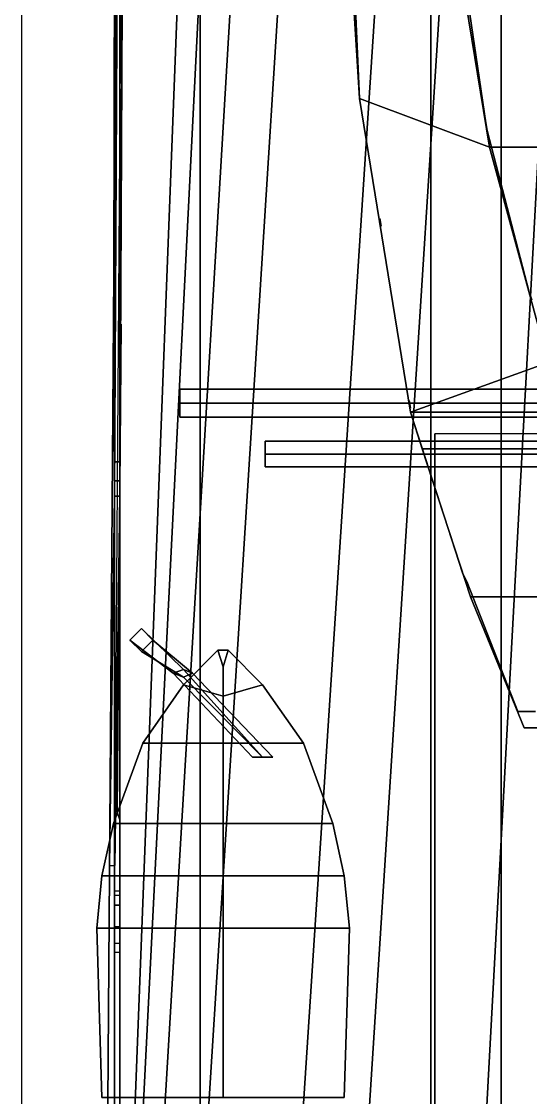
# Model space of a CAD drawing. Header units: millimetres. Extents: x -5.2 to 5.2, y -53.2 to 45.8.
# Drawn here: x -5.25 to -1.26, y 3.03 to 11.48 of the extents above; entities that cross this region are included whole.
import ezdxf

# ---------------------------------------------------------------- set-up
doc = ezdxf.new("R2010")
doc.units = ezdxf.units.MM
doc.header["$XCLIPFRAME"] = 2
for name, color, linetype in [('boats', 1, 'Continuous'), ('drawing', 9, 'Continuous'), ('railings', 6, 'Continuous'), ('superstructure', 3, 'Continuous')]:
    doc.layers.add(name, color=color, linetype=linetype)
picture_1 = doc.add_image_def('image1.gif', size_in_pixel=(3078, 4230))

msp = doc.modelspace()

# ---------------------------------------------------------------- linework, layer by layer
for points in [[(-4.48, 16.01, 2.84), (-3.86, 16.01, -0.05), (-4.4, 1.9, -0.05), (-4.58, 1.9, 2.84)], [(-3.85, 16.01, 2.93), (-4.48, 16.01, 2.84), (-4.58, 1.9, 2.84), (-3.85, 1.9, 2.93)], [(-4.48, 16.01, 2.84), (-4.48, 16.01, 2.84), (-4.5591, 4.85, 2.84), (-4.52, 7.75, 4.15)], [(-3.85, 16.01, 5.01), (-4.52, 16.01, 4.94), (-4.52, -0.06, 4.89), (-3.85, -0.06, 4.96)], [(-4.52, 16.01, 4.94), (4.52, 16.01, 4.94), (4.52, -0.06, 4.89), (-4.52, -0.06, 4.89)], [(-4.52, 16.01, 4.94), (-4.52, 16.01, 4.84), (-4.52, -0.06, 4.72), (-4.52, -0.06, 4.89)], [(-4.52, 16.01, 4.84), (-4.48, 16.01, 2.84), (-4.52, 8.02, 4.63), (-4.52, 7.8708, 4.7792)], [(-4.48, 16.01, 2.84), (-4.48, 16.01, 2.84), (-4.52, 8.02, 4.51), (-4.52, 8.02, 4.63)], [(-4.48, 16.01, 2.84), (-4.48, 16.01, 2.84), (-4.52, 7.75, 4.15), (-4.52, 8.02, 4.51)], [(-4.5191, 4.85, 2.84), (-4.44, 16.01, 2.84), (-4.44, 16.01, 2.84), (-4.48, 7.75, 4.15)], [(-4.48, -0.06, 4.72), (-4.48, 16.01, 4.84), (-4.48, 16.01, 4.94), (-4.48, -0.06, 4.89)], [(-4.48, 8.02, 4.63), (-4.44, 16.01, 2.84), (-4.48, 16.01, 4.84), (-4.48, 7.8708, 4.7792)], [(-4.48, 8.02, 4.51), (-4.44, 16.01, 2.84), (-4.44, 16.01, 2.84), (-4.48, 8.02, 4.63)], [(-4.48, 7.75, 4.15), (-4.44, 16.01, 2.84), (-4.44, 16.01, 2.84), (-4.48, 8.02, 4.51)], [(-3.86, 16.01, -0.05), (-3.64, 16.01, -0.6), (-4.35, 1.9, -0.6), (-4.4, 1.9, -0.05)], [(-3.64, 16.01, -0.6), (-3.35, 16.01, -1.15), (-4.19, 1.9, -1.15), (-4.35, 1.9, -0.6)], [(-3.35, 16.01, -1.15), (-2.96, 16.01, -1.7), (-3.85, 1.9, -1.7), (-4.19, 1.9, -1.15)], [(-2.96, 16.01, -1.7), (-2.19, 16.01, -2.46), (-3.11, 1.9, -2.46), (-3.85, 1.9, -1.7)], [(-1.49, 16.01, 3.07), (-3.85, 16.01, 2.93), (-3.85, 1.9, 2.93), (-1.49, 1.9, 3.07)], [(-2.04, 16.01, 5.1), (-3.85, 16.01, 5.01), (-3.85, -0.06, 4.96), (-2.04, -0.06, 5.05)], [(-2.19, 16.01, -2.46), (-1.69, 16.01, -2.76), (-2.59, 1.9, -2.76), (-3.11, 1.9, -2.46)], [(-1.69, 16.01, -2.76), (-0.9, 16.01, -3.2), (-1.66, 1.9, -3.2), (-2.59, 1.9, -2.76)], [(0, 16.01, 5.1), (-2.04, 16.01, 5.1), (-2.04, -0.06, 5.05), (0, -0.06, 5.05)], [(-0.9, 16.01, -3.2), (-0.36, 16.01, -3.4), (-1, 1.9, -3.4), (-1.66, 1.9, -3.2)], [(0, 16.01, 3.07), (-1.49, 16.01, 3.07), (-1.49, 1.9, 3.07), (0, 1.9, 3.07)], [(-4.01, 8.59, 13.85), (-4.01, 8.48, 13.96), (4.01, 8.48, 13.96), (4.01, 8.59, 13.85)], [(-4.01, 8.48, 13.74), (-4.01, 8.59, 13.85), (4.01, 8.59, 13.85), (4.01, 8.48, 13.74)], [(-4.01, 8.59, 13.85), (-4.01, 8.48, 13.74), (-4.01, 8.37, 13.85), (-4.01, 8.48, 13.96)], [(-4.01, 8.48, 13.96), (-4.01, 8.37, 13.85), (4.01, 8.37, 13.85), (4.01, 8.48, 13.96)], [(-4.01, 8.37, 13.85), (-4.01, 8.48, 13.74), (4.01, 8.48, 13.74), (4.01, 8.37, 13.85)], [(-3.34, 8.18, 18.6), (-3.34, 8.08, 18.7), (3.34, 8.08, 18.7), (3.34, 8.18, 18.6)], [(-3.34, 8.08, 18.5), (-3.34, 8.18, 18.6), (3.34, 8.18, 18.6), (3.34, 8.08, 18.5)], [(-3.34, 8.18, 18.6), (-3.34, 8.08, 18.5), (-3.34, 7.98, 18.6), (-3.34, 8.08, 18.7)], [(-3.34, 8.08, 18.7), (-3.34, 7.98, 18.6), (3.34, 7.98, 18.6), (3.34, 8.08, 18.7)], [(-3.34, 7.98, 18.6), (-3.34, 8.08, 18.5), (3.34, 8.08, 18.5), (3.34, 7.98, 18.6)], [(-4.52, 7.8708, 4.7792), (-4.52, 8.02, 4.63), (-4.48, 8.02, 4.63), (-4.48, 7.8708, 4.7792)], [(-4.52, 8.02, 4.63), (-4.52, 8.02, 4.51), (-4.48, 8.02, 4.51), (-4.48, 8.02, 4.63)], [(-4.52, 8.02, 4.51), (-4.52, 7.75, 4.15), (-4.48, 7.75, 4.15), (-4.48, 8.02, 4.51)], [(-4.52, -0.06, 4.72), (-4.52, 7.8708, 4.7792), (-4.48, 7.8708, 4.7792), (-4.48, -0.06, 4.72)], [(-4.52, 7.75, 4.15), (-4.5591, 4.85, 2.84), (-4.5191, 4.85, 2.84), (-4.48, 7.75, 4.15)], [(-4.31, 6.71, 7.02), (-4.4, 6.62, 7.02), (-4.06, 6.36, 7.55), (-3.98, 6.39, 7.58)], [(-4.31, 6.71, 4.89), (-4.4, 6.62, 4.89), (-4.4, 6.62, 7.02), (-4.31, 6.71, 7.02)], [(-4.22, 6.62, 7.02), (-4.31, 6.71, 7.02), (-3.98, 6.39, 7.58), (-3.91, 6.36, 7.55)], [(-4.22, 6.62, 4.89), (-4.31, 6.71, 4.89), (-4.31, 6.71, 7.02), (-4.22, 6.62, 7.02)], [(-4.4, 6.62, 7.02), (-4.31, 6.53, 7.02), (-3.98, 6.33, 7.52), (-4.06, 6.36, 7.55)], [(-4.4, 6.62, 4.89), (-4.31, 6.53, 4.89), (-4.31, 6.53, 7.02), (-4.4, 6.62, 7.02)], [(-4.31, 6.53, 7.02), (-4.22, 6.62, 7.02), (-3.91, 6.36, 7.55), (-3.98, 6.33, 7.52)], [(-4.31, 6.53, 4.89), (-4.22, 6.62, 4.89), (-4.22, 6.62, 7.02), (-4.31, 6.53, 7.02)], [(-3.98, 6.39, 7.58), (-4.06, 6.36, 7.55), (-3.44, 5.7, 7.98), (-3.36, 5.7, 8.03)], [(-4.06, 6.36, 7.55), (-3.98, 6.33, 7.52), (-3.36, 5.7, 7.93), (-3.44, 5.7, 7.98)], [(-3.91, 6.36, 7.55), (-3.98, 6.39, 7.58), (-3.36, 5.7, 8.03), (-3.28, 5.7, 7.98)], [(-3.98, 6.33, 7.52), (-3.91, 6.36, 7.55), (-3.28, 5.7, 7.98), (-3.36, 5.7, 7.93)], [(-3.28, 5.7, 7.98), (-3.36, 5.7, 8.03), (-3.44, 5.7, 7.98), (-3.36, 5.7, 7.93)], [(-4.52, 4.24, 2.84), (-4.52, 4.37, 3.33), (-4.52, 4.54, 3.33), (-4.52, 4.65, 2.84)], [(-4.52, 4.65, 2.84), (-4.52, 4.54, 3.33), (-4.48, 4.54, 3.33), (-4.48, 4.65, 2.84)], [(-4.48, 4.54, 3.33), (-4.48, 4.37, 3.33), (-4.48, 4.24, 2.84), (-4.48, 4.65, 2.84)], [(-4.48, 4.6183, 4.7549), (-4.48, 4.54, 4.52), (-4.52, 4.54, 4.52), (-4.52, 4.6183, 4.7549)], [(-4.52, 4.6183, 4.7549), (-4.52, 4.54, 4.52), (-4.52, 4.37, 4.52), (-4.52, 4.1674, 4.7516)], [(-4.48, 4.37, 4.52), (-4.48, 4.54, 4.52), (-4.48, 4.6183, 4.7549), (-4.48, 4.1674, 4.7516)], [(-4.52, 4.54, 4.52), (-4.52, 4.54, 3.33), (-4.52, 4.37, 3.33), (-4.52, 4.37, 4.52)], [(-4.48, 4.54, 4.52), (-4.48, 4.54, 3.33), (-4.52, 4.54, 3.33), (-4.52, 4.54, 4.52)], [(-4.48, 4.37, 3.33), (-4.48, 4.54, 3.33), (-4.48, 4.54, 4.52), (-4.48, 4.37, 4.52)], [(-4.52, 4.37, 4.52), (-4.52, 4.37, 3.33), (-4.48, 4.37, 3.33), (-4.48, 4.37, 4.52)], [(-4.52, 4.1674, 4.7516), (-4.52, 4.37, 4.52), (-4.48, 4.37, 4.52), (-4.48, 4.1674, 4.7516)], [(-4.48, 4.24, 2.84), (-4.48, 4.37, 3.33), (-4.52, 4.37, 3.33), (-4.52, 4.24, 2.84)]]:
    msp.add_3dface(points)
at = {"layer": 'boats'}
for points in [[(-3.71, 6.54, 6.51), (-3.67, 6.41, 5.63), (-3.67, 6.18, 5.38), (-3.98, 6.27, 6.51)], [(-3.98, 6.27, 6.51), (-3.67, 6.18, 5.38), (-3.67, 6.41, 5.63), (-3.71, 6.54, 6.51)], [(-3.71, 6.54, 6.51), (-3.67, 6.41, 5.63), (-3.67, 6.41, 5.63), (-3.63, 6.54, 6.51)], [(-3.63, 6.54, 6.51), (-3.67, 6.41, 5.63), (-3.67, 6.41, 5.63), (-3.71, 6.54, 6.51)], [(-3.36, 6.27, 6.51), (-3.67, 6.18, 5.38), (-3.67, 6.41, 5.63), (-3.63, 6.54, 6.51)], [(-3.63, 6.54, 6.51), (-3.67, 6.41, 5.63), (-3.67, 6.18, 5.38), (-3.36, 6.27, 6.51)], [(-3.98, 6.27, 6.51), (-3.67, 6.18, 5.38), (-3.67, 5.81, 5.38), (-4.3, 5.81, 6.42)], [(-4.3, 5.81, 6.42), (-3.67, 5.81, 5.38), (-3.67, 6.18, 5.38), (-3.98, 6.27, 6.51)], [(-3.04, 5.81, 6.42), (-3.67, 5.81, 5.38), (-3.67, 6.18, 5.38), (-3.36, 6.27, 6.51)], [(-3.36, 6.27, 6.51), (-3.67, 6.18, 5.38), (-3.67, 5.81, 5.38), (-3.04, 5.81, 6.42)], [(-4.3, 5.81, 6.42), (-3.67, 5.81, 5.38), (-3.67, 5.18, 5.38), (-4.53, 5.18, 6.35)], [(-4.53, 5.18, 6.35), (-3.67, 5.18, 5.38), (-3.67, 5.81, 5.38), (-4.3, 5.81, 6.42)], [(-2.81, 5.18, 6.35), (-3.67, 5.18, 5.38), (-3.67, 5.81, 5.38), (-3.04, 5.81, 6.42)], [(-3.04, 5.81, 6.42), (-3.67, 5.81, 5.38), (-3.67, 5.18, 5.38), (-2.81, 5.18, 6.35)], [(-4.53, 5.18, 6.35), (-3.67, 5.18, 5.38), (-3.67, 4.77, 5.38), (-4.62, 4.77, 6.32)], [(-4.62, 4.77, 6.32), (-3.67, 4.77, 5.38), (-3.67, 5.18, 5.38), (-4.53, 5.18, 6.35)], [(-2.72, 4.77, 6.32), (-3.67, 4.77, 5.38), (-3.67, 5.18, 5.38), (-2.81, 5.18, 6.35)], [(-2.81, 5.18, 6.35), (-3.67, 5.18, 5.38), (-3.67, 4.77, 5.38), (-2.72, 4.77, 6.32)], [(-4.66, 4.36, 6.3), (-3.67, 4.36, 5.38), (-3.67, 4.77, 5.38), (-4.62, 4.77, 6.32)], [(-4.62, 4.77, 6.32), (-3.67, 4.77, 5.38), (-3.67, 4.36, 5.38), (-4.66, 4.36, 6.3)], [(-2.72, 4.77, 6.32), (-3.67, 4.77, 5.38), (-3.67, 4.36, 5.38), (-2.68, 4.36, 6.3)], [(-2.68, 4.36, 6.3), (-3.67, 4.36, 5.38), (-3.67, 4.77, 5.38), (-2.72, 4.77, 6.32)], [(-4.66, 4.36, 6.3), (-3.67, 4.36, 5.38), (-3.67, 3.03, 5.38), (-4.62, 3.03, 6.27)], [(-4.62, 3.03, 6.27), (-3.67, 3.03, 5.38), (-3.67, 4.36, 5.38), (-4.66, 4.36, 6.3)], [(-2.72, 3.03, 6.27), (-3.67, 3.03, 5.38), (-3.67, 4.36, 5.38), (-2.68, 4.36, 6.3)], [(-2.68, 4.36, 6.3), (-3.67, 4.36, 5.38), (-3.67, 3.03, 5.38), (-2.72, 3.03, 6.27)]]:
    msp.add_3dface(points, dxfattribs=at)
at = {"layer": 'railings'}
for points in [[(-2.6, 10.87, 8.23), (-2.6, 10.87, 8.29), (-2.7, 13.1, 8.29), (-2.7, 13.1, 8.23)], [(-2.7, 13.1, 8.23), (-2.7, 13.1, 8.29), (-2.6, 10.87, 8.29), (-2.6, 10.87, 8.23)], [(-2.6, 10.87, 7.82), (-2.6, 10.87, 7.88), (-2.7, 13.1, 7.88), (-2.7, 13.1, 7.82)], [(-2.7, 13.1, 7.82), (-2.7, 13.1, 7.88), (-2.6, 10.87, 7.88), (-2.6, 10.87, 7.82)], [(-4.53, 8.16, 6.05), (-4.53, 8.16, 6.11), (-4.52, 11.99, 6.11), (-4.52, 11.99, 6.05)], [(-4.52, 11.99, 6.05), (-4.52, 11.99, 6.11), (-4.53, 8.16, 6.11), (-4.53, 8.16, 6.05)], [(-4.53, 8.16, 5.64), (-4.53, 8.16, 5.7), (-4.52, 11.99, 5.7), (-4.52, 11.99, 5.64)], [(-4.52, 11.99, 5.64), (-4.52, 11.99, 5.7), (-4.53, 8.16, 5.7), (-4.53, 8.16, 5.64)], [(-4.52, 11.99, 5.33), (-4.52, 11.99, 5.39), (-4.53, 8.16, 5.39), (-4.53, 8.16, 5.33)], [(-4.53, 8.16, 5.33), (-4.53, 8.16, 5.39), (-4.52, 11.99, 5.39), (-4.52, 11.99, 5.33)], [(-1.61, 10.68, 10.54), (-1.61, 10.68, 10.6), (-1.8, 11.98, 10.6), (-1.8, 11.98, 10.54)], [(-1.8, 11.98, 10.54), (-1.8, 11.98, 10.6), (-1.61, 10.68, 10.6), (-1.61, 10.68, 10.54)], [(-1.8, 11.98, 10.21), (-1.8, 11.98, 10.27), (-1.61, 10.68, 10.27), (-1.61, 10.68, 10.21)], [(-1.61, 10.68, 10.21), (-1.61, 10.68, 10.27), (-1.8, 11.98, 10.27), (-1.8, 11.98, 10.21)], [(-1.61, 10.68, 9.79), (-1.61, 10.68, 9.85), (-1.8, 11.98, 9.85), (-1.8, 11.98, 9.79)], [(-1.8, 11.98, 9.79), (-1.8, 11.98, 9.85), (-1.61, 10.68, 9.85), (-1.61, 10.68, 9.79)], [(-2.62, 11.27, 8.23), (-2.62, 11.33, 8.23), (-2.62, 11.33, 7.31), (-2.62, 11.27, 7.31)], [(-2.62, 11.27, 7.31), (-2.62, 11.33, 7.31), (-2.62, 11.33, 8.23), (-2.62, 11.27, 8.23)], [(-2.2, 8.41, 8.23), (-2.2, 8.41, 8.29), (-2.6, 10.87, 8.29), (-2.6, 10.87, 8.23)], [(-2.6, 10.87, 8.23), (-2.6, 10.87, 8.29), (-2.2, 8.41, 8.29), (-2.2, 8.41, 8.23)], [(-2.2, 8.41, 7.82), (-2.2, 8.41, 7.88), (-2.6, 10.87, 7.88), (-2.6, 10.87, 7.82)], [(-2.6, 10.87, 7.82), (-2.6, 10.87, 7.88), (-2.2, 8.41, 7.88), (-2.2, 8.41, 7.82)], [(-1.6, 10.62, 10.6), (-1.61, 10.68, 10.6), (-1.61, 10.68, 9.65), (-1.6, 10.62, 9.65)], [(-1.6, 10.62, 9.65), (-1.61, 10.68, 9.65), (-1.61, 10.68, 10.6), (-1.6, 10.62, 10.6)], [(-1.6, 10.62, 10.54), (-1.6, 10.62, 10.6), (-1.27, 9.35, 10.6), (-1.27, 9.35, 10.54)], [(-1.27, 9.35, 10.54), (-1.27, 9.35, 10.6), (-1.6, 10.62, 10.6), (-1.6, 10.62, 10.54)], [(-1.27, 9.35, 10.21), (-1.27, 9.35, 10.27), (-1.6, 10.62, 10.27), (-1.6, 10.62, 10.21)], [(-1.6, 10.62, 10.21), (-1.6, 10.62, 10.27), (-1.27, 9.35, 10.27), (-1.27, 9.35, 10.21)], [(-1.6, 10.62, 9.79), (-1.6, 10.62, 9.85), (-1.27, 9.35, 9.85), (-1.27, 9.35, 9.79)], [(-1.27, 9.35, 9.79), (-1.27, 9.35, 9.85), (-1.6, 10.62, 9.85), (-1.6, 10.62, 9.79)], [(-2.43, 9.87, 7.31), (-2.44, 9.93, 7.31), (-2.44, 9.93, 8.23), (-2.43, 9.87, 8.23)], [(-2.43, 9.87, 8.23), (-2.44, 9.93, 8.23), (-2.44, 9.93, 7.31), (-2.43, 9.87, 7.31)], [(-1.25, 9.29, 9.65), (-1.27, 9.35, 9.65), (-1.27, 9.35, 10.6), (-1.25, 9.29, 10.6)], [(-1.25, 9.29, 10.6), (-1.27, 9.35, 10.6), (-1.27, 9.35, 9.65), (-1.25, 9.29, 9.65)], [(-4.47, 9.1, 3.87), (-4.47, 9.1, 3.93), (-4.5, 5.27, 3.93), (-4.5, 5.27, 3.87)], [(-4.5, 5.27, 3.87), (-4.5, 5.27, 3.93), (-4.47, 9.1, 3.93), (-4.47, 9.1, 3.87)], [(-4.5, 5.27, 3.46), (-4.5, 5.27, 3.52), (-4.47, 9.1, 3.52), (-4.47, 9.1, 3.46)], [(-4.47, 9.1, 3.46), (-4.47, 9.1, 3.52), (-4.5, 5.27, 3.52), (-4.5, 5.27, 3.46)], [(-4.47, 9.1, 3.22), (-4.47, 9.1, 3.28), (-4.5, 5.27, 3.28), (-4.5, 5.27, 3.22)], [(-4.5, 5.27, 3.22), (-4.5, 5.27, 3.28), (-4.47, 9.1, 3.28), (-4.47, 9.1, 3.22)], [(-2.2, 8.44, 8.23), (-2.21, 8.5, 8.23), (-2.21, 8.5, 7.31), (-2.2, 8.44, 7.31)], [(-2.2, 8.44, 7.31), (-2.21, 8.5, 7.31), (-2.21, 8.5, 8.23), (-2.2, 8.44, 8.23)], [(-1.79, 7.14, 8.23), (-1.79, 7.14, 8.29), (-2.2, 8.41, 8.29), (-2.2, 8.41, 8.23)], [(-2.2, 8.41, 8.23), (-2.2, 8.41, 8.29), (-1.79, 7.14, 8.29), (-1.79, 7.14, 8.23)], [(-1.79, 7.14, 7.82), (-1.79, 7.14, 7.88), (-2.2, 8.41, 7.88), (-2.2, 8.41, 7.82)], [(-2.2, 8.41, 7.82), (-2.2, 8.41, 7.88), (-1.79, 7.14, 7.88), (-1.79, 7.14, 7.82)], [(-4.53, 8.1, 4.92), (-4.53, 8.16, 4.92), (-4.53, 8.16, 6.11), (-4.53, 8.1, 6.11)], [(-4.53, 8.1, 6.11), (-4.53, 8.16, 6.11), (-4.53, 8.16, 4.92), (-4.53, 8.1, 4.92)], [(-1.76, 7.08, 7.31), (-1.79, 7.14, 7.31), (-1.79, 7.14, 8.29), (-1.76, 7.08, 8.29)], [(-1.76, 7.08, 8.29), (-1.79, 7.14, 8.29), (-1.79, 7.14, 7.31), (-1.76, 7.08, 7.31)], [(-1.36, 6.06, 8.23), (-1.36, 6.06, 8.29), (-1.76, 7.08, 8.29), (-1.76, 7.08, 8.23)], [(-1.76, 7.08, 8.23), (-1.76, 7.08, 8.29), (-1.36, 6.06, 8.29), (-1.36, 6.06, 8.23)], [(-1.36, 6.06, 7.82), (-1.36, 6.06, 7.88), (-1.76, 7.08, 7.88), (-1.76, 7.08, 7.82)], [(-1.76, 7.08, 7.82), (-1.76, 7.08, 7.88), (-1.36, 6.06, 7.88), (-1.36, 6.06, 7.82)], [(-1.22, 6.06, 8.23), (-1.22, 6.06, 8.29), (-1.36, 6.06, 8.29), (-1.36, 6.06, 8.23)], [(-1.36, 6.06, 8.23), (-1.36, 6.06, 8.29), (-1.22, 6.06, 8.29), (-1.22, 6.06, 8.23)], [(-1.22, 6.06, 7.82), (-1.22, 6.06, 7.88), (-1.36, 6.06, 7.88), (-1.36, 6.06, 7.82)], [(-1.36, 6.06, 7.82), (-1.36, 6.06, 7.88), (-1.22, 6.06, 7.88), (-1.22, 6.06, 7.82)], [(-4.48, 5.21, 3.93), (-4.5, 5.27, 3.93), (-4.5, 5.27, 2.84), (-4.48, 5.21, 2.84)], [(-4.48, 5.21, 2.84), (-4.5, 5.27, 2.84), (-4.5, 5.27, 3.93), (-4.48, 5.21, 3.93)], [(-4.48, 5.21, 3.87), (-4.48, 5.21, 3.93), (-4.48, -1.48, 3.93), (-4.48, -1.48, 3.87)], [(-4.48, -1.48, 3.87), (-4.48, -1.48, 3.93), (-4.48, 5.21, 3.93), (-4.48, 5.21, 3.87)], [(-4.48, -1.48, 3.46), (-4.48, -1.48, 3.52), (-4.48, 5.21, 3.52), (-4.48, 5.21, 3.46)], [(-4.48, 5.21, 3.46), (-4.48, 5.21, 3.52), (-4.48, -1.48, 3.52), (-4.48, -1.48, 3.46)], [(-4.48, 5.21, 3.22), (-4.48, 5.21, 3.28), (-4.48, -1.48, 3.28), (-4.48, -1.48, 3.22)], [(-4.48, -1.48, 3.22), (-4.48, -1.48, 3.28), (-4.48, 5.21, 3.28), (-4.48, 5.21, 3.22)], [(-4.48, 3.47, 3.93), (-4.48, 3.53, 3.93), (-4.48, 3.53, 2.84), (-4.48, 3.47, 2.84)], [(-4.48, 3.47, 2.84), (-4.48, 3.53, 2.84), (-4.48, 3.53, 3.93), (-4.48, 3.47, 3.93)]]:
    msp.add_3dface(points, dxfattribs=at)
at = {"layer": 'superstructure'}
for points in [[(-2.6, 10.87, 7.31), (-2.7, 12.47, 7.31), (-2.7, 12.47, 4.99), (-2.6, 10.87, 4.99)], [(-1.58, 10.49, 7.31), (-1.79, 11.77, 7.31), (-2.7, 12.47, 7.31), (-2.6, 10.87, 7.31)], [(1.79, 11.77, 9.65), (-1.79, 11.77, 9.65), (-1.58, 10.49, 9.65), (1.58, 10.49, 9.65)], [(-1.58, 10.49, 9.65), (-1.79, 11.77, 9.65), (-1.79, 11.77, 7.31), (-1.58, 10.49, 7.31)], [(-2.2, 8.41, 7.31), (-2.6, 10.87, 7.31), (-2.6, 10.87, 4.99), (-2.2, 8.41, 4.99)], [(-1.12, 8.8, 7.31), (-1.58, 10.49, 7.31), (-2.6, 10.87, 7.31), (-2.2, 8.41, 7.31)], [(1.58, 10.49, 9.65), (-1.58, 10.49, 9.65), (-1.12, 8.8, 9.65), (1.12, 8.8, 9.65)], [(-1.12, 8.8, 9.65), (-1.58, 10.49, 9.65), (-1.58, 10.49, 7.31), (-1.12, 8.8, 7.31)], [(2.2, 8.41, 7.31), (1.12, 8.8, 7.31), (-1.12, 8.8, 7.31), (-2.2, 8.41, 7.31)], [(-2.11, 8.12, 7.31), (-2.2, 8.41, 7.31), (-2.2, 8.41, 4.99), (-2.11, 8.12, 4.99)], [(2.2, 8.41, 7.31), (-2.2, 8.41, 7.31), (-2.11, 8.12, 7.31), (2.11, 8.12, 7.31)], [(2.01, -2.19, 5.02), (2.01, 8.24, 5.02), (-2.01, 8.24, 5.02), (-2.01, -2.19, 5.02)], [(-2.01, 8.24, 5.02), (-2.01, 8.24, 3.04), (-2.01, -0.06, 3.04), (-2.01, -0.06, 5.02)], [(2.11, 8.12, 7.31), (-2.11, 8.12, 7.31), (-2.11, 8.12, 4.99), (2.11, 8.12, 4.99)], [(-1.73, 6.96, 7.31), (-2.11, 8.12, 7.31), (-2.11, 8.12, 7.26), (-1.73, 6.96, 7.26)], [(2.11, 8.12, 7.31), (-2.11, 8.12, 7.31), (-1.73, 6.96, 7.31), (1.73, 6.96, 7.31)], [(-1.73, 6.96, 7.26), (-2.11, 8.12, 7.26), (2.11, 8.12, 7.26), (1.73, 6.96, 7.26)], [(-1.31, 5.93, 7.31), (-1.73, 6.96, 7.31), (-1.73, 6.96, 7.26), (-1.31, 5.93, 7.26)], [(1.73, 6.96, 7.31), (-1.73, 6.96, 7.31), (-1.31, 5.93, 7.31), (1.31, 5.93, 7.31)], [(-1.31, 5.93, 7.26), (-1.73, 6.96, 7.26), (1.73, 6.96, 7.26), (1.31, 5.93, 7.26)], [(1.31, 5.93, 7.31), (-1.31, 5.93, 7.31), (-1.31, 5.93, 7.26), (1.31, 5.93, 7.26)]]:
    msp.add_3dface(points, dxfattribs=at)

# ---------------------------------------------------------------- pictures from other files: only their frames are drawn
at = {"layer": 'drawing'}
image = msp.add_image(picture_1, insert=(-110.14, -47.15, 169.85), size_in_units=(104.712, 143.9025), rotation=90, dxfattribs=dict(at, fade=40))
image.dxf.v_pixel = (0.034019493, -2e-18)
image.set_boundary_path([(23.31, 838.503), (2730.875, 1146.2677)])
image.dxf.flags = 15

doc.saveas('drawing.dxf')
